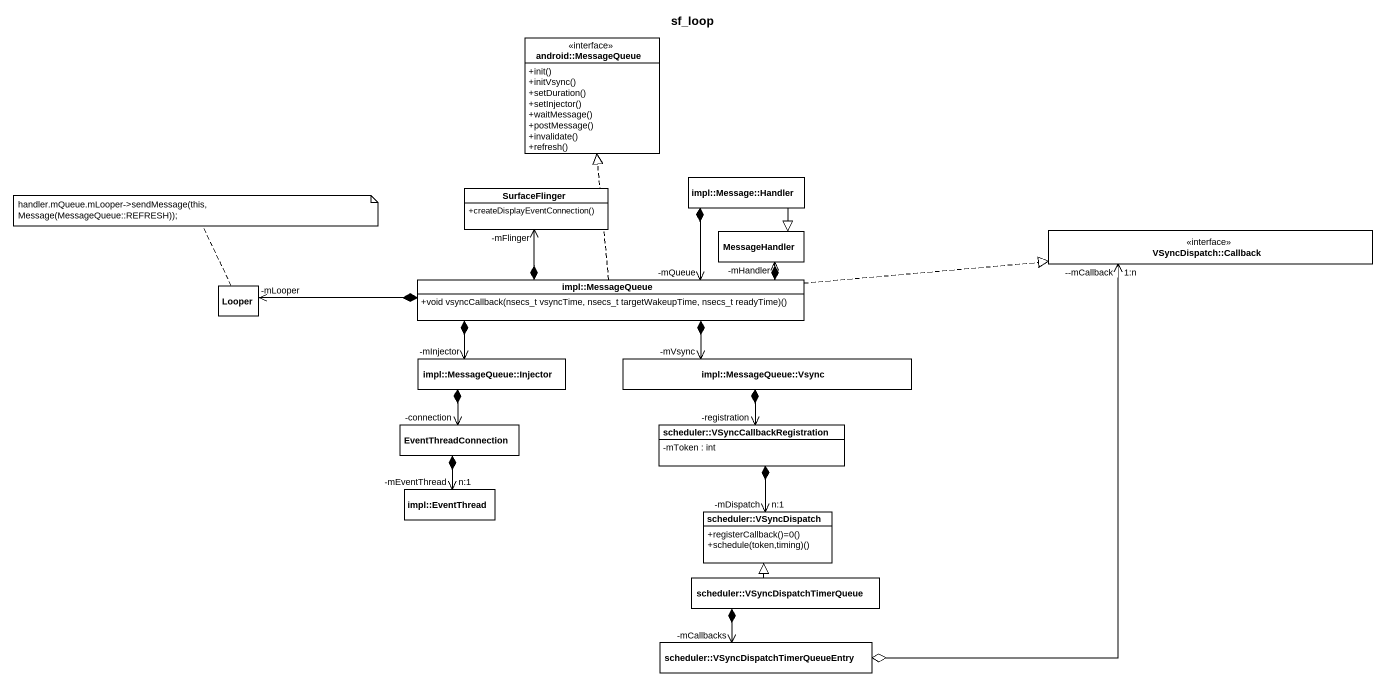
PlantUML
@startuml
title sf_loop
hide circle
hide empty members
skinparam classAttributeIconSize 0
interface "android::MessageQueue" as android_MessageQueue {
  +init()
  +initVsync()
  +setDuration()
  +setInjector()
  +waitMessage()
  +postMessage()
  +invalidate()
  +refresh()
}
class "impl::Message::Handler" as impl_Message_Handler
class SurfaceFlinger {
  +createDisplayEventConnection()
}
class MessageHandler
interface "VSyncDispatch::Callback" as VSyncDispatch_Callback
class Looper
class "impl::MessageQueue" as impl_MessageQueue {
  +void vsyncCallback(nsecs_t vsyncTime, nsecs_t targetWakeupTime, nsecs_t readyTime)()
}
class "impl::MessageQueue::Injector" as impl_MessageQueue_Injector
class "impl::MessageQueue::Vsync" as impl_MessageQueue_Vsync
class EventThreadConnection
class "scheduler::VSyncCallbackRegistration" as scheduler {
  -mToken : int
}
class "impl::EventThread" as impl_EventThread
class "scheduler::VSyncDispatch" as scheduler_VSyncDispatch {
  +registerCallback()=0()
  +schedule(token,timing)()
}
class "scheduler::VSyncDispatchTimerQueue" as scheduler_2
class "scheduler::VSyncDispatchTimerQueueEntry" as scheduler_3
impl_Message_Handler --|> MessageHandler
impl_Message_Handler *--> "-mQueue" impl_MessageQueue
impl_MessageQueue .up.|> android_MessageQueue
impl_MessageQueue *-up-> "-mFlinger" SurfaceFlinger
impl_MessageQueue *-right-> "-mHandler" MessageHandler
impl_MessageQueue .right.|> VSyncDispatch_Callback
impl_MessageQueue *-left-> "-mLooper" Looper
impl_MessageQueue *--> "-mInjector" impl_MessageQueue_Injector
impl_MessageQueue *-right-> "-mVsync" impl_MessageQueue_Vsync
impl_MessageQueue_Injector *--> "-connection" EventThreadConnection
impl_MessageQueue_Vsync *--> "-registration" scheduler
EventThreadConnection *--> "-mEventThread\nn:1" impl_EventThread
scheduler *--> "-mDispatch\nn:1" scheduler_VSyncDispatch
scheduler_2 -up-|> scheduler_VSyncDispatch
scheduler_2 *--> "-mCallbacks" scheduler_3
scheduler_3 o-up-> "--mCallback\n1:n" VSyncDispatch_Callback
note top of Looper : handler.mQueue.mLooper->sendMessage(this, Message(MessageQueue::REFRESH));
@enduml
